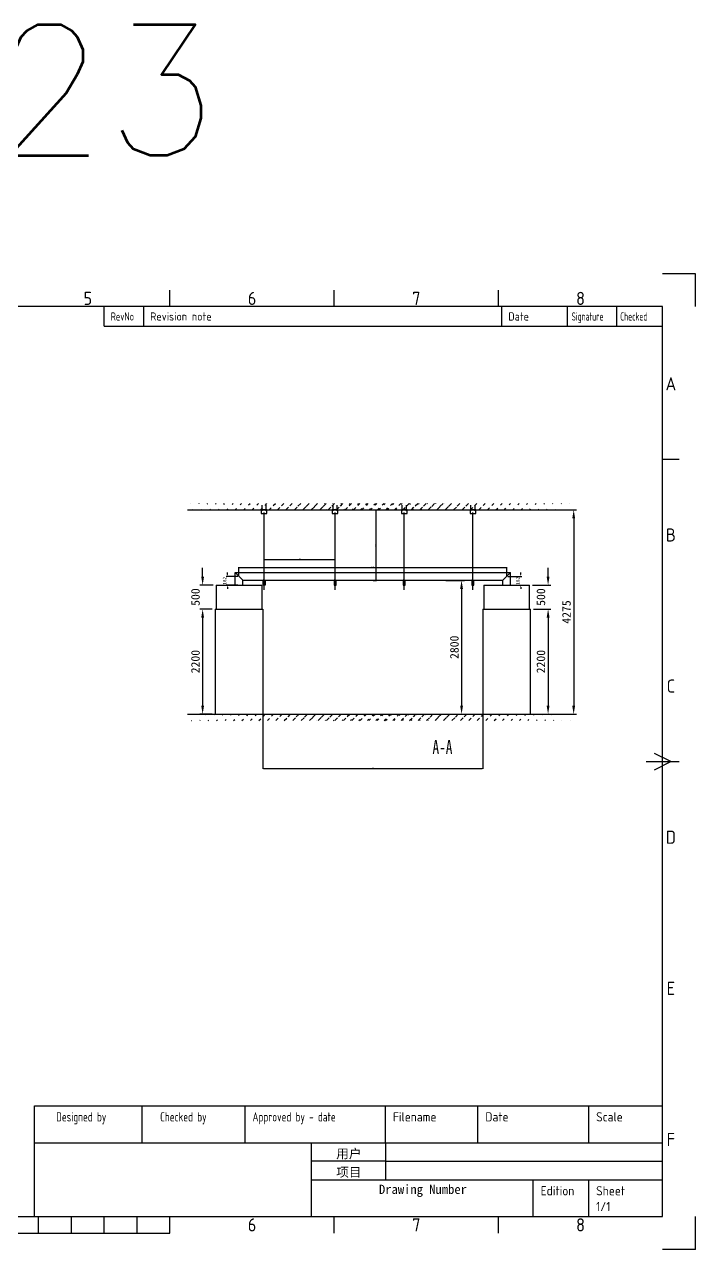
# Model space of a CAD drawing. Extents: x -48968009 to 2588125, y -43922717 to 2.
# Drawn here: x 2537116 to 2551151, y -636355 to -610737 of the extents above; entities that cross this region are included whole.
import ezdxf
from ezdxf.enums import TextEntityAlignment as Align

# ---------------------------------------------------------------- set-up
doc = ezdxf.new("R2010")
doc.units = 0
doc.header["$LTSCALE"] = 1000
doc.header["$MEASUREMENT"] = 0
doc.layers.get('0').update_dxf_attribs({"linetype": 'CONTINUOUS'})
doc.layers.get('DEFPOINTS').update_dxf_attribs({"linetype": 'CONTINUOUS'})
for name, color, linetype in [('FRAME025', 7, 'CONTINUOUS'), ('FRAME050', 6, 'CONTINUOUS'), ('FRAME070', 5, 'CONTINUOUS'), ('FRAME200', 8, 'CONTINUOUS'), ('PUB_TEXT', 7, 'CONTINUOUS'), ('图层6', 221, 'CONTINUOUS'), ('楼电梯编号', 7, 'CONTINUOUS'), ('电气', 4, 'CONTINUOUS')]:
    doc.layers.add(name, color=color, linetype=linetype)
doc.styles.add('D', font='simhei_0.ttf', dxfattribs={"oblique": 0.7, "height": 1100})
doc.styles.add('HZ', font='SIMPLEX.shx', dxfattribs={"width": 0.7, "bigfont": 'HZTXT.shx'})
doc.styles.add('ISOCP', font='isocp.shx')
doc.styles.add('STYLE1', font='')
doc.styles.get('STYLE1').set_extended_font_data('楷体_GB2312')
doc.dimstyles.new('NORMAL', dxfattribs={"dimscale": 0.2, "dimtxt": 0.18, "dimasz": 0.18, "dimexe": 0.18, "dimexo": 0.0625, "dimgap": 0.09, "dimtad": 0, "dimtih": 1, "dimtoh": 1, "dimdec": 4, "dimzin": 0, "dimdsep": 46, "dimtxsty": 'Standard', "dimcen": 0.09, "dimadec": 0, "dimazin": 0, "dimtfac": 1, "dimtdec": 4, "dimtofl": 0, "dimtmove": 0, "dimatfit": 3, "dimfxl": 1, "dimtolj": 1, "dimtzin": 0, "dimarcsym": 0})

# ---------------------------------------------------------------- blocks, each defined once
blk = doc.blocks.new('*D1907')
at = {"layer": 'DEFPOINTS', "color": 0}
for p in [(2547702, -622961), (2547702, -625161), (2548068, -625161)]:
    blk.add_point(p, dxfattribs=at)
at = {"layer": '电气', "color": 2, "lineweight": -2}
for p, q in [((2547764, -622961), (2548128, -622961)), ((2548068, -623141), (2548068, -624981)), ((2547764, -625161), (2548128, -625161))]:
    blk.add_line(p, q, dxfattribs=at)
at = {"layer": '电气', "color": 2}
for points in [[(2548038, -623141), (2548098, -623141), (2548068, -622961)], [(2548038, -624981), (2548098, -624981), (2548068, -625161)]]:
    blk.add_solid(points, dxfattribs=at)
at = {"layer": '电气', "color": 2, "insert": (2547918, -624061), "char_height": 180, "attachment_point": 5, "rotation": 90}
blk.add_mtext('\\A1;2200', dxfattribs=at)
blk = doc.blocks.new('*D1908')
at = {"layer": 'DEFPOINTS', "color": 0}
for p in [(2547677, -622461), (2547702, -622961), (2548068, -622961)]:
    blk.add_point(p, dxfattribs=at)
at = {"layer": '电气', "color": 2, "lineweight": -2}
for p, q in [((2548068, -622281), (2548068, -622101)), ((2547739, -622461), (2548128, -622461)), ((2547764, -622961), (2548128, -622961)), ((2548068, -623141), (2548068, -623321))]:
    blk.add_line(p, q, dxfattribs=at)
at = {"layer": '电气', "color": 2}
for points in [[(2548038, -622281), (2548098, -622281), (2548068, -622461)], [(2548038, -623141), (2548098, -623141), (2548068, -622961)]]:
    blk.add_solid(points, dxfattribs=at)
at = {"layer": '电气', "color": 2, "insert": (2547918, -622711), "char_height": 180, "attachment_point": 5, "rotation": 90}
blk.add_mtext('\\A1;500', dxfattribs=at)
blk = doc.blocks.new('*D1909')
at = {"layer": 'DEFPOINTS', "color": 0}
for p in [(2547783, -620886), (2547819, -625161), (2548603, -625161)]:
    blk.add_point(p, dxfattribs=at)
at = {"layer": '电气', "color": 2, "lineweight": -2}
for p, q in [((2547846, -620886), (2548663, -620886)), ((2548603, -621066), (2548603, -624981)), ((2547882, -625161), (2548663, -625161))]:
    blk.add_line(p, q, dxfattribs=at)
at = {"layer": '电气', "color": 2}
for points in [[(2548573, -621066), (2548633, -621066), (2548603, -620886)], [(2548573, -624981), (2548633, -624981), (2548603, -625161)]]:
    blk.add_solid(points, dxfattribs=at)
at = {"layer": '电气', "color": 2, "insert": (2548453, -623023), "char_height": 180, "attachment_point": 5, "rotation": 90}
blk.add_mtext('\\A1;4275', dxfattribs=at)
blk = doc.blocks.new('*D1910')
at = {"layer": 'DEFPOINTS', "color": 0}
for p in [(2545864, -622361), (2545864, -625161), (2546258, -625161)]:
    blk.add_point(p, dxfattribs=at)
at = {"layer": '电气', "color": 2, "lineweight": -2}
for p, q in [((2545927, -622361), (2546318, -622361)), ((2546258, -622541), (2546258, -624981)), ((2545927, -625161), (2546318, -625161))]:
    blk.add_line(p, q, dxfattribs=at)
at = {"layer": '电气', "color": 2}
for points in [[(2546228, -622541), (2546288, -622541), (2546258, -622361)], [(2546228, -624981), (2546288, -624981), (2546258, -625161)]]:
    blk.add_solid(points, dxfattribs=at)
at = {"layer": '电气', "color": 2, "insert": (2546108, -623761), "char_height": 180, "attachment_point": 5, "rotation": 90}
blk.add_mtext('\\A1;2800', dxfattribs=at)
blk = doc.blocks.new('*D1911')
at = {"layer": 'DEFPOINTS', "color": 0}
for p in [(2541102, -622961), (2540842, -625161), (2541102, -625161)]:
    blk.add_point(p, dxfattribs=at)
at = {"layer": '电气', "color": 2, "lineweight": -2}
for p, q in [((2541039, -622961), (2540782, -622961)), ((2540842, -623141), (2540842, -624981)), ((2541039, -625161), (2540782, -625161))]:
    blk.add_line(p, q, dxfattribs=at)
at = {"layer": '电气', "color": 2}
for points in [[(2540812, -623141), (2540872, -623141), (2540842, -622961)], [(2540812, -624981), (2540872, -624981), (2540842, -625161)]]:
    blk.add_solid(points, dxfattribs=at)
at = {"layer": '电气', "color": 2, "insert": (2540692, -624061), "char_height": 180, "attachment_point": 5, "rotation": 90}
blk.add_mtext('\\A1;2200', dxfattribs=at)
blk = doc.blocks.new('*D1912')
at = {"layer": 'DEFPOINTS', "color": 0}
for p in [(2541127, -622461), (2540842, -622961), (2541102, -622961)]:
    blk.add_point(p, dxfattribs=at)
at = {"layer": '电气', "color": 2, "lineweight": -2}
for p, q in [((2540842, -622281), (2540842, -622101)), ((2541064, -622461), (2540782, -622461)), ((2541039, -622961), (2540782, -622961)), ((2540842, -623141), (2540842, -623321))]:
    blk.add_line(p, q, dxfattribs=at)
at = {"layer": '电气', "color": 2}
for points in [[(2540812, -622281), (2540872, -622281), (2540842, -622461)], [(2540812, -623141), (2540872, -623141), (2540842, -622961)]]:
    blk.add_solid(points, dxfattribs=at)
at = {"layer": '电气', "color": 2, "insert": (2540692, -622711), "char_height": 180, "attachment_point": 5, "rotation": 90}
blk.add_mtext('\\A1;500', dxfattribs=at)
blk = doc.blocks.new('*D1929')
at = {"layer": 'DEFPOINTS', "color": 0}
for p in [(2541360, -622461), (2541602, -622279), (2541602, -622461)]:
    blk.add_point(p, dxfattribs=at)
at = {"layer": '图层6', "lineweight": -2}
for p, q in [((2541360, -622239), (2541360, -622199)), ((2541577, -622279), (2541336, -622279)), ((2541577, -622461), (2541336, -622461)), ((2541360, -622501), (2541360, -622541))]:
    blk.add_line(p, q, dxfattribs=at)
at = {"layer": '图层6'}
for points in [[(2541353, -622239), (2541367, -622239), (2541360, -622279)], [(2541353, -622501), (2541367, -622501), (2541360, -622461)]]:
    blk.add_solid(points, dxfattribs=at)
at = {"layer": '图层6', "insert": (2541300, -622370), "char_height": 72, "attachment_point": 5, "rotation": 90}
blk.add_mtext('\\A1;182', dxfattribs=at)
blk = doc.blocks.new('*D1930')
at = {"layer": 'DEFPOINTS', "color": 0}
for p in [(2547202, -622279), (2547202, -622461), (2547495, -622461)]:
    blk.add_point(p, dxfattribs=at)
at = {"layer": '图层6', "lineweight": -2}
for p, q in [((2547495, -622239), (2547495, -622199)), ((2547227, -622279), (2547519, -622279)), ((2547227, -622461), (2547519, -622461)), ((2547495, -622501), (2547495, -622541))]:
    blk.add_line(p, q, dxfattribs=at)
at = {"layer": '图层6'}
for points in [[(2547488, -622239), (2547502, -622239), (2547495, -622279)], [(2547488, -622501), (2547502, -622501), (2547495, -622461)]]:
    blk.add_solid(points, dxfattribs=at)
at = {"layer": '图层6', "insert": (2547435, -622370), "char_height": 72, "attachment_point": 5, "rotation": 90}
blk.add_mtext('\\A1;182', dxfattribs=at)
blk = doc.blocks.new('*D2109')
at = {"layer": 'DEFPOINTS', "color": 0}
for p in [(2544402, -620886), (2544475, -620886), (2544402, -622361)]:
    blk.add_point(p, dxfattribs=at)
at = {"layer": '图层6', "lineweight": -2}
for p, q in [((2544409, -620886), (2544482, -620886)), ((2544475, -622349), (2544475, -620898)), ((2544409, -622361), (2544482, -622361))]:
    blk.add_line(p, q, dxfattribs=at)
at = {"layer": '图层6'}
for points in [[(2544473, -620898), (2544477, -620898), (2544475, -620886)], [(2544473, -622349), (2544477, -622349), (2544475, -622361)]]:
    blk.add_solid(points, dxfattribs=at)
at = {"layer": '图层6', "insert": (2544457, -621623), "char_height": 21.6, "attachment_point": 5, "rotation": 90}
blk.add_mtext('\\A1;1475', dxfattribs=at)
blk = doc.blocks.new('*D2110')
at = {"layer": 'DEFPOINTS', "color": 0}
for p in [(2543613, -621927), (2542128, -622197), (2543613, -622197)]:
    blk.add_point(p, dxfattribs=at)
at = {"layer": '图层6', "lineweight": -2}
for p, q in [((2542128, -622189), (2542128, -621920)), ((2542140, -621927), (2543601, -621927)), ((2543613, -622189), (2543613, -621920))]:
    blk.add_line(p, q, dxfattribs=at)
at = {"layer": '图层6'}
for points in [[(2542140, -621925), (2542140, -621929), (2542128, -621927)], [(2543601, -621925), (2543601, -621929), (2543613, -621927)]]:
    blk.add_solid(points, dxfattribs=at)
at = {"layer": '图层6', "insert": (2542870, -621909), "char_height": 21.6, "attachment_point": 5}
blk.add_mtext('\\A1;1485', dxfattribs=at)
blk = doc.blocks.new('*D2112')
at = {"layer": 'DEFPOINTS', "color": 0}
for p in [(2547202, -622095), (2541602, -622279), (2547202, -622279)]:
    blk.add_point(p, dxfattribs=at)
at = {"layer": '图层6', "lineweight": -2}
for p, q in [((2541602, -622271), (2541602, -622088)), ((2541614, -622095), (2547190, -622095)), ((2547202, -622271), (2547202, -622088))]:
    blk.add_line(p, q, dxfattribs=at)
at = {"layer": '图层6'}
for points in [[(2541614, -622093), (2541614, -622097), (2541602, -622095)], [(2547190, -622093), (2547190, -622097), (2547202, -622095)]]:
    blk.add_solid(points, dxfattribs=at)
at = {"layer": '图层6', "insert": (2544402, -622077), "char_height": 21.6, "attachment_point": 5}
blk.add_mtext('\\A1;5600', dxfattribs=at)
blk = doc.blocks.new('*D2301')
at = {"layer": 'DEFPOINTS', "color": 0}
for p in [(2542102, -623352), (2546702, -623352), (2546702, -626298)]:
    blk.add_point(p, dxfattribs=at)
at = {"layer": '图层6', "lineweight": -2}
for p, q in [((2542102, -623358), (2542102, -626304)), ((2546702, -623358), (2546702, -626304)), ((2542112, -626298), (2546692, -626298))]:
    blk.add_line(p, q, dxfattribs=at)
at = {"layer": '图层6'}
for points in [[(2542112, -626296), (2542112, -626300), (2542102, -626298)], [(2546692, -626300), (2546692, -626296), (2546702, -626298)]]:
    blk.add_solid(points, dxfattribs=at)
at = {"layer": '图层6', "insert": (2544402, -626283), "char_height": 18, "attachment_point": 5}
blk.add_mtext('\\A1;4600', dxfattribs=at)

msp = doc.modelspace()

# ---------------------------------------------------------------- hatches: boundary and pattern name
at = {"layer": '电气'}
h = msp.add_hatch(dxfattribs=at)
h.set_pattern_fill('ANSI31', color=33, scale=1000)
h.set_pattern_definition([(45, (78184.99, 14493.97), (-88.3883476, 88.3883476), [])])
edge = h.paths.add_edge_path()
edge.add_line((2540513.9, -620753.6), (2545912, -620753.6))
edge.add_line((2540513.9, -620885.8), (2545912, -620885.8))
h = msp.add_hatch(dxfattribs=at)
h.set_pattern_fill('ANSI31', color=33, scale=1000)
h.set_pattern_definition([(45, (80808.52, 14493.97), (-88.3883476, 88.3883476), [])])
edge = h.paths.add_edge_path()
edge.add_line((2543137.4, -620753.6), (2548535.6, -620753.6))
edge.add_line((2543137.4, -620885.8), (2548535.6, -620885.8))
h = msp.add_hatch(dxfattribs=at)
h.set_pattern_fill('ANSI31', color=33, scale=1000)
h.set_pattern_definition([(45, (78184.99, 15248.97), (-88.3883476, 88.3883476), [])])
edge = h.paths.add_edge_path()
edge.add_line((2540513.9, -625293.1), (2545912, -625293.1))
edge.add_line((2540513.9, -625160.8), (2545912, -625160.8))
h = msp.add_hatch(dxfattribs=at)
h.set_pattern_fill('ANSI31', color=33, scale=1000)
h.set_pattern_definition([(45, (80808.52, 15248.97), (-88.3883476, 88.3883476), [])])
edge = h.paths.add_edge_path()
edge.add_line((2543137.4, -625293.1), (2548535.6, -625293.1))
edge.add_line((2543137.4, -625160.8), (2548535.6, -625160.8))

# ---------------------------------------------------------------- linework, layer by layer
at = {"layer": 'FRAME050'}
for p, q in [((2540158.5, -616636.6), (2540158.5, -616293.1)), ((2543593.7, -616636.6), (2543593.7, -616293.1)), ((2547029, -616636.6), (2547029, -616293.1)), ((2550807.8, -619831.4), (2550464.3, -619831.4)), ((2550636, -626152.3), (2550292.5, -625980.5)), ((2550120.7, -626152.3), (2550807.8, -626152.3)), ((2550292.5, -626324), (2550636, -626152.3)), ((2537410.2, -636011.5), (2537410.2, -635667.9)), ((2538097.3, -636011.5), (2538097.3, -635667.9)), ((2538784.4, -636011.5), (2538784.4, -635667.9)), ((2539471.4, -636011.5), (2539471.4, -635667.9)), ((2540158.5, -636011.5), (2540158.5, -635667.9)), ((2543593.7, -636011.5), (2543593.7, -635667.9)), ((2547029, -636011.5), (2547029, -635667.9)), ((2533287.9, -636011.5), (2540158.5, -636011.5))]:
    msp.add_line(p, q, dxfattribs=at)
at = {"layer": 'FRAME070'}
for p, q in [((2550464.3, -616636.6), (2522982.1, -616636.6)), ((2538784.4, -617048.8), (2538784.4, -616636.6)), ((2539608.8, -617048.8), (2539608.8, -616636.6)), ((2547097.7, -617048.8), (2547097.7, -616636.6)), ((2548471.8, -617048.8), (2548471.8, -616636.6)), ((2549502.4, -617048.8), (2549502.4, -616636.6)), ((2550464.3, -635667.9), (2550464.3, -616636.6)), ((2538784.4, -617048.8), (2550464.3, -617048.8)), ((2537324.4, -633349.1), (2550464.3, -633349.1)), ((2537324.4, -635667.9), (2537324.4, -633349.1)), ((2539574.3, -634122.1), (2539574.3, -633349.1)), ((2541730.1, -634122.1), (2541730.1, -633349.1)), ((2544667.2, -634122.1), (2544667.2, -633349.1)), ((2546599.6, -634122.1), (2546599.6, -633349.1)), ((2548918.4, -634122.1), (2548918.4, -633349.1)), ((2537324.4, -634122.1), (2550464.3, -634122.1)), ((2543121.4, -635667.9), (2543121.4, -634122.1)), ((2544667.2, -634122.1), (2544667.2, -634895)), ((2544667.2, -634508.5), (2543121.4, -634508.5)), ((2544667.2, -634508.5), (2550464.3, -634508.5)), ((2543121.4, -634895), (2550464.3, -634895)), ((2547759, -635667.9), (2547759, -634895)), ((2548918.4, -635667.9), (2548918.4, -634895)), ((2522982.1, -635667.9), (2550464.3, -635667.9))]:
    msp.add_line(p, q, dxfattribs=at)
at = {"layer": 'FRAME200'}
for p, q in [((2551151.3, -615949.5), (2550464.3, -615949.5)), ((2551151.3, -616636.6), (2551151.3, -615949.5)), ((2551151.3, -636355), (2551151.3, -635667.9)), ((2551151.3, -636355), (2550464.3, -636355))]:
    msp.add_line(p, q, dxfattribs=at)
at = {"layer": '电气', "color": 33}
for p, q in [((2540522.4, -620885.8), (2548280.6, -620885.8)), ((2540522.4, -625160.8), (2548280.6, -625160.8))]:
    msp.add_line(p, q, dxfattribs=at)
at = {"layer": '电气', "color": 3}
for p, q in [((2542188, -620885.8), (2542068, -620885.8)), ((2542068, -620885.8), (2542068, -620965.8)), ((2542188, -620889.8), (2542068, -620889.8)), ((2542068, -620961.8), (2542188, -620961.8)), ((2542068, -620965.8), (2542188, -620965.8)), ((2542084.6, -620905.2), (2542084.6, -620790.6)), ((2542128, -622562.8), (2542128, -620938.9)), ((2542171.3, -620905.2), (2542171.3, -620790.6)), ((2542188, -620965.8), (2542188, -620885.8)), ((2543673, -620885.8), (2543553, -620885.8)), ((2543553, -620885.8), (2543553, -620965.8)), ((2543673, -620889.8), (2543553, -620889.8)), ((2543553, -620961.8), (2543673, -620961.8)), ((2543553, -620965.8), (2543673, -620965.8)), ((2543569.7, -620905.2), (2543569.7, -620790.6)), ((2543613, -622562.8), (2543613, -620938.9)), ((2543656.4, -620905.2), (2543656.4, -620790.6)), ((2543673, -620965.8), (2543673, -620885.8)), ((2545120, -620885.8), (2545000, -620885.8)), ((2545000, -620885.8), (2545000, -620965.8)), ((2545120, -620889.8), (2545000, -620889.8)), ((2545000, -620961.8), (2545120, -620961.8)), ((2545000, -620965.8), (2545120, -620965.8)), ((2545016.7, -620905.2), (2545016.7, -620790.6)), ((2545060, -622562.8), (2545060, -620938.9)), ((2545103.4, -620905.2), (2545103.4, -620790.6)), ((2545120, -620965.8), (2545120, -620885.8)), ((2546555.6, -620885.8), (2546435.6, -620885.8)), ((2546435.6, -620885.8), (2546435.6, -620965.8)), ((2546555.6, -620889.8), (2546435.6, -620889.8)), ((2546435.6, -620961.8), (2546555.6, -620961.8)), ((2546435.6, -620965.8), (2546555.6, -620965.8)), ((2546452.3, -620905.2), (2546452.3, -620790.6)), ((2546495.6, -622562.8), (2546495.6, -620938.9)), ((2546539, -620905.2), (2546539, -620790.6)), ((2546555.6, -620965.8), (2546555.6, -620885.8)), ((2542107.5, -622462.8), (2542107.5, -622360.8)), ((2542107.5, -622360.8), (2542107.5, -622370.8)), ((2542117.5, -622360.8), (2542107.5, -622360.8)), ((2542148.5, -622462.8), (2542107.5, -622462.8)), ((2542138.5, -622360.8), (2542148.5, -622360.8)), ((2542148.5, -622360.8), (2542148.5, -622462.8)), ((2543602.5, -622360.8), (2543592.5, -622360.8)), ((2543592.5, -622360.8), (2543592.5, -622462.8)), ((2543592.5, -622462.8), (2543633.5, -622462.8)), ((2543623.5, -622360.8), (2543633.5, -622360.8)), ((2543633.5, -622462.8), (2543633.5, -622360.8)), ((2543633.5, -622360.8), (2543633.5, -622370.8)), ((2545049.5, -622360.8), (2545039.5, -622360.8)), ((2545039.5, -622360.8), (2545039.5, -622462.8)), ((2545039.5, -622462.8), (2545080.5, -622462.8)), ((2545070.5, -622360.8), (2545080.5, -622360.8)), ((2545080.5, -622462.8), (2545080.5, -622360.8)), ((2545080.5, -622360.8), (2545080.5, -622370.8)), ((2546485.1, -622360.8), (2546475.1, -622360.8)), ((2546475.1, -622360.8), (2546475.1, -622462.8)), ((2546475.1, -622462.8), (2546516.1, -622462.8)), ((2546506.1, -622360.8), (2546516.1, -622360.8)), ((2546516.1, -622462.8), (2546516.1, -622360.8)), ((2546516.1, -622360.8), (2546516.1, -622370.8))]:
    msp.add_line(p, q, dxfattribs=at)
at = {"layer": '电气', "color": 1}
for p, q in [((2541519.9, -622460.8), (2541519.9, -622196.8)), ((2541519.9, -622196.8), (2547283.9, -622196.8)), ((2541519.9, -622196.8), (2541683.9, -622360.8)), ((2547283.9, -622196.8), (2547119.9, -622360.8)), ((2547283.9, -622460.8), (2547283.9, -622196.8)), ((2541126.9, -622460.8), (2541126.9, -622960.8)), ((2541126.9, -622460.8), (2542076.9, -622460.8)), ((2541683.9, -622460.8), (2541683.9, -622360.8)), ((2541683.9, -622360.8), (2547119.9, -622360.8)), ((2542076.9, -622460.8), (2542076.9, -622960.8)), ((2546726.9, -622460.8), (2546726.9, -622960.8)), ((2546726.9, -622460.8), (2547676.9, -622460.8)), ((2547119.9, -622460.8), (2547119.9, -622360.8)), ((2547676.9, -622960.8), (2547676.9, -622460.8))]:
    msp.add_line(p, q, dxfattribs=at)
at = {"layer": '电气', "color": 0}
for p, q in [((2541101.9, -622960.8), (2541101.9, -625160.8)), ((2541101.9, -622960.8), (2542101.9, -622960.8)), ((2542101.9, -622960.8), (2542101.9, -625160.8)), ((2546701.9, -622960.8), (2546701.9, -625160.8)), ((2546701.9, -622960.8), (2547701.9, -622960.8)), ((2547701.9, -625160.8), (2547701.9, -622960.8))]:
    msp.add_line(p, q, dxfattribs=at)

# ---------------------------------------------------------------- texts
at = {"color": 0, "style": 'STYLE1'}
msp.add_text('Drawing Number', height=193.234, dxfattribs=at).set_placement((2544530.1, -635193.3))
for tag, p in [('用户', (2543637, -634447.2)), ('项目', (2543637, -634833.7))]:
    msp.add_attdef(tag, p, '', height=193.2, dxfattribs=at)
at = {"layer": 'FRAME025', "ltscale": 0.8, "style": 'ISOCP', "width": 0.8}
for s, height, p in [('RevNo', 171.76, (2538921.8, -616842.7)), ('Designed by', 193.234, (2537777.6, -633581)), ('Checked by', 193.23, (2539952.3, -633581)), ('Approved by - date', 193.234, (2541884.7, -633581))]:
    msp.add_text(s, height=height, dxfattribs=at).set_placement(p, align=Align.MIDDLE_LEFT)
at = {"layer": 'FRAME025', "style": 'ISOCP'}
for s, height, p in [('Revision note', 171.763, (2539746.2, -616842.7)), ('Date', 171.76, (2547235.1, -616842.7)), ('Filename', 193.23, (2544821.8, -633581)), ('Date', 193.23, (2546754.2, -633581)), ('Scale', 193.23, (2549073, -633581)), ('Edition', 193.23, (2547913.6, -635126.9)), ('Sheet', 193.23, (2549073, -635126.9)), ('1/1', 193.23, (2549073, -635455.4))]:
    msp.add_text(s, height=height, dxfattribs=at).set_placement(p, align=Align.MIDDLE_LEFT)
at = {"layer": 'FRAME025', "style": 'ISOCP', "width": 0.6}
for s, p in [('Signature', (2548558.5, -616842.7)), ('Checked', (2549576.8, -616842.7))]:
    msp.add_text(s, height=171.76, dxfattribs=at).set_placement(p, align=Align.MIDDLE_LEFT)
at = {"layer": 'FRAME050', "style": 'ISOCP'}
for s, p in [('5', (2538440.8, -616464.8)), ('6', (2541876.1, -616464.8)), ('7', (2545311.4, -616464.8)), ('8', (2548746.6, -616464.8)), ('A', (2550636, -618251.2)), ('B', (2550636, -621411.6)), ('C', (2550636, -624572)), ('D', (2550636, -627732.5)), ('E', (2550636, -630892.9)), ('F', (2550636, -634053.4)), ('6', (2541876.1, -635839.7)), ('7', (2545311.4, -635839.7)), ('8', (2548746.6, -635839.7))]:
    msp.add_text(s, height=274.8, dxfattribs=at).set_placement(p, align=Align.MIDDLE)
at = {"layer": 'PUB_TEXT', "color": 6, "style": 'HZ'}
msp.add_text('NO.23', height=2738.48, dxfattribs=at).set_placement((2530122.7, -613475.3))
at = {"layer": '楼电梯编号', "color": 6, "style": 'D', "width": 0.7}
msp.add_text('A-A', height=291.2, dxfattribs=at).set_placement((2545650.1, -625992))

# ---------------------------------------------------------------- dimensions: what is measured, and where the dimension line sits
at = {"layer": '图层6', "color": 33}
for base, p1, p2, override, picture, middle in [((2544475.1, -620885.8), (2544401.9, -622360.8), (2544401.9, -620885.8), {"dimscale": 120, "dimasz": 0.1, "dimexe": 0.06, "dimgap": 0.06, "dimtad": 1, "dimtih": 0, "dimdec": 0, "dimclrd": 256, "dimclre": 256, "dimclrt": 256, "dimtdec": 0, "dimtix": 1, "dimtmove": 2, "dimatfit": 0, "dimfxl": 250, "dimtfillclr": 2}, '*D2109', (2544457.1, -621623.3)), ((2541360, -622460.8), (2541601.9, -622278.8), (2541601.9, -622460.8), {"dimscale": 400, "dimasz": 0.1, "dimexe": 0.06, "dimgap": 0.06, "dimtad": 1, "dimtih": 0, "dimdec": 0, "dimclrd": 256, "dimclre": 256, "dimclrt": 256, "dimtdec": 0, "dimtix": 1, "dimtmove": 2, "dimatfit": 0, "dimfxl": 250, "dimtfillclr": 2}, '*D1929', (2541300, -622369.8)), ((2547495, -622460.8), (2547201.9, -622278.8), (2547201.9, -622460.8), {"dimscale": 400, "dimasz": 0.1, "dimexe": 0.06, "dimgap": 0.06, "dimtad": 1, "dimtih": 0, "dimdec": 0, "dimclrd": 256, "dimclre": 256, "dimclrt": 256, "dimtdec": 0, "dimtix": 1, "dimtmove": 2, "dimatfit": 0, "dimfxl": 250, "dimtfillclr": 2}, '*D1930', (2547435, -622369.8))]:
    dim = msp.add_linear_dim(base=base, p1=p1, p2=p2, angle=90, dimstyle='NORMAL', override=override, dxfattribs=at)
    dim.commit()
    dim.dimension.update_dxf_attribs({"geometry": picture, "text_midpoint": middle})
for base, p1, p2, override, picture, middle in [((2543613, -621926.8), (2542128, -622196.8), (2543613, -622196.8), {"dimscale": 120, "dimasz": 0.1, "dimexe": 0.06, "dimgap": 0.06, "dimtad": 1, "dimtih": 0, "dimdec": 0, "dimclrd": 256, "dimclre": 256, "dimclrt": 256, "dimtdec": 0, "dimtix": 1, "dimtmove": 2, "dimatfit": 0, "dimfxl": 250, "dimtfillclr": 2}, '*D2110', (2542870.5, -621908.8)), ((2547201.9, -622095.2), (2541601.9, -622278.8), (2547201.9, -622278.8), {"dimscale": 120, "dimasz": 0.1, "dimexe": 0.06, "dimgap": 0.06, "dimtad": 1, "dimtih": 0, "dimdec": 0, "dimclrd": 256, "dimclre": 256, "dimclrt": 256, "dimtdec": 0, "dimtix": 1, "dimtmove": 2, "dimatfit": 0, "dimfxl": 250, "dimtfillclr": 2}, '*D2112', (2544401.9, -622077.2)), ((2546701.9, -626298), (2542101.9, -623351.5), (2546701.9, -623351.5), {"dimscale": 100, "dimasz": 0.1, "dimexe": 0.06, "dimgap": 0.06, "dimtad": 1, "dimtih": 0, "dimdec": 0, "dimclrd": 256, "dimclre": 256, "dimclrt": 256, "dimtdec": 0, "dimtix": 1, "dimtmove": 2, "dimatfit": 0, "dimfxl": 250, "dimtfillclr": 2}, '*D2301', (2544401.9, -626283))]:
    dim = msp.add_linear_dim(base=base, p1=p1, p2=p2, dimstyle='NORMAL', override=override, dxfattribs=at)
    dim.commit()
    dim.dimension.update_dxf_attribs({"geometry": picture, "text_midpoint": middle})
at = {"layer": '电气', "color": 33}
for base, p1, p2, picture, middle in [((2548602.7, -625160.8), (2547783, -620885.8), (2547819.4, -625160.8), '*D1909', (2548452.7, -623023.3)), ((2540842.5, -622960.8), (2541126.9, -622460.8), (2541101.9, -622960.8), '*D1912', (2540692.5, -622710.8)), ((2548067.9, -622960.8), (2547676.9, -622460.8), (2547701.9, -622960.8), '*D1908', (2547917.9, -622710.8)), ((2546257.6, -625160.8), (2545864.4, -622360.8), (2545864.4, -625160.8), '*D1910', (2546107.6, -623760.8)), ((2540842.5, -625160.8), (2541101.9, -622960.8), (2541101.9, -625160.8), '*D1911', (2540692.5, -624060.8)), ((2548067.9, -625160.8), (2547701.9, -622960.8), (2547701.9, -625160.8), '*D1907', (2547917.9, -624060.8))]:
    dim = msp.add_linear_dim(base=base, p1=p1, p2=p2, angle=90, dimstyle='NORMAL', override={"dimscale": 1000, "dimexe": 0.06, "dimgap": 0.06, "dimtad": 1, "dimtih": 0, "dimdec": 0, "dimclrd": 2, "dimclre": 2, "dimclrt": 2, "dimtdec": 0, "dimtix": 1, "dimtmove": 2, "dimfxl": 250, "dimtfillclr": 2}, dxfattribs=at)
    dim.commit()
    dim.dimension.update_dxf_attribs({"geometry": picture, "text_midpoint": middle})

doc.saveas('drawing.dxf')
